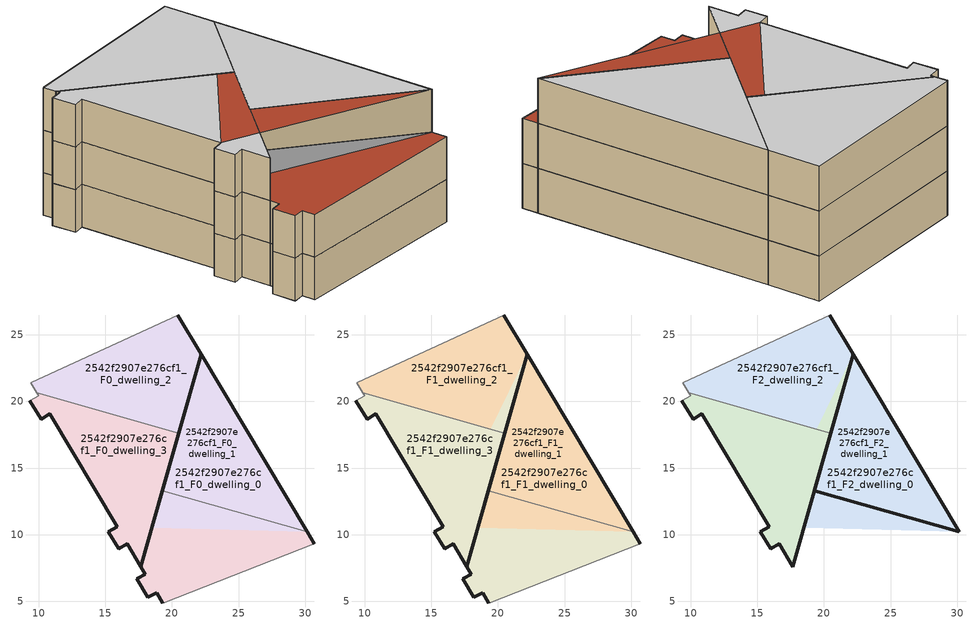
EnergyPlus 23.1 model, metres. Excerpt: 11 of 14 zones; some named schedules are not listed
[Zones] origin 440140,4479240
2542f2907e276cf1_F0_dwelling_0
 floor ground (EU_floor_Construction): 20.52,17.63 22.19,23.52 20.42,26.48 9.48,21.43 9.41,21.39 9.86,20.65 z0; 30.14,10.22 22.19,23.52 19.29,13.3 z0
 wall outside (EU_wall_Construction): 20.42,26.48 22.19,23.52 20.52,17.63 z0:3
 wall adiabatic (EU_wall_Construction): 9.86,20.65 9.41,21.39 9.48,21.43 20.42,26.48 z0:3
 wall to 2542f2907e276cf1_F0_dwelling_1 (EU_wall_Construction): 20.52,17.63 9.86,20.65 z0:3
2542f2907e276cf1_F0_dwelling_1
 floor ground (EU_floor_Construction): 30.14,10.22 22.19,23.52 19.29,13.3 z0; 18.5,10.53 20.52,17.63 9.86,20.65 10.01,20.42 9.33,20.04 10.2,18.66 10.82,19.07 15.89,10.6 z0; 30.14,10.22 19.29,13.3 18.5,10.53 z0; 30.67,9.33 30.14,10.22 18.5,10.53 17.67,7.61 18.01,7.04 17.42,6.72 17.35,6.68 18.17,5.31 18.84,5.65 19.31,4.88 z0; 17.67,7.61 18.5,10.53 15.89,10.6 15.22,10.21 15.99,8.95 16.65,9.33 z0
 wall outside (EU_wall_Construction): 20.52,17.63 17.67,7.61 16.65,9.33 15.99,8.95 15.22,10.21 15.89,10.6 10.82,19.07 10.2,18.66 9.33,20.04 z0:3
 wall adiabatic (EU_wall_Construction): 9.33,20.04 10.01,20.42 9.86,20.65 z0:3
 roof outside (EU_floor_Construction): 30.14,10.22 18.5,10.53 19.29,13.3 z3
2542f2907e276cf1_F0_dwelling_2
 floor ground (EU_floor_Construction): 20.52,17.63 22.19,23.52 20.42,26.48 9.48,21.43 9.41,21.39 9.86,20.65 z0; 30.14,10.22 22.19,23.52 19.29,13.3 z0; 18.5,10.53 20.52,17.63 9.86,20.65 10.01,20.42 9.33,20.04 10.2,18.66 10.82,19.07 15.88,10.6 z0; 30.14,10.22 19.29,13.3 18.5,10.53 z0; 17.67,7.61 18.5,10.53 15.89,10.6 15.22,10.21 15.99,8.95 16.65,9.33 z0
 wall outside (EU_wall_Construction): 19.29,13.3 22.19,23.52 30.14,10.22 z0:3
 wall to 2542f2907e276cf1_F0_dwelling_3 (EU_wall_Construction): 30.14,10.22 19.29,13.3 z0:3
 roof outside (EU_floor_Construction): 22.19,23.52 30.14,10.22 19.29,13.3 z3; 20.42,26.48 22.19,23.52 19.46,17.93 9.86,20.65 9.41,21.39 9.48,21.43 z3; 20.52,17.63 17.67,7.61 16.65,9.33 15.99,8.95 15.22,10.21 15.89,10.6 19.46,17.93 z3
2542f2907e276cf1_F0_dwelling_3
 floor ground (EU_floor_Construction): 17.67,7.61 20.52,17.63 9.86,20.65 10.01,20.42 9.33,20.04 10.2,18.66 10.82,19.07 15.88,10.6 15.22,10.21 15.99,8.95 16.65,9.33 z0; 30.67,9.33 30.14,10.22 19.29,13.3 17.67,7.61 18.01,7.04 17.42,6.72 17.35,6.68 18.17,5.31 18.84,5.65 19.31,4.88 z0
 wall outside (EU_wall_Construction): 30.14,10.22 30.67,9.33 / 19.31,4.88 18.84,5.65 18.17,5.31 17.35,6.68 17.42,6.72 18.01,7.04 17.67,7.61 19.29,13.3 z0:3
 wall adiabatic (EU_wall_Construction): 30.67,9.33 19.31,4.88 z0:3
2542f2907e276cf1_F1_dwelling_0
 floor outside (EU_floor_Construction): 20.52,17.63 22.19,23.52 20.42,26.48 9.48,21.43 9.41,21.39 9.86,20.65 z3
 floor to 2542f2907e276cf1_F0_dwelling_0 (EU_floor_Construction): 30.14,10.22 22.19,23.52 19.29,13.3 z3
 wall outside (EU_wall_Construction): 20.42,26.48 22.19,23.52 20.52,17.63 z3:6
 wall adiabatic (EU_wall_Construction): 9.86,20.65 9.41,21.39 9.48,21.43 20.42,26.48 z3:6
 wall to 2542f2907e276cf1_F1_dwelling_1 (EU_wall_Construction): 20.52,17.63 9.86,20.65 z3:6
2542f2907e276cf1_F1_dwelling_1
 floor outside (EU_floor_Construction): 30.14,10.22 19.29,13.3 18.5,10.53 z3
 floor to 2542f2907e276cf1_F0_dwelling_1 (EU_floor_Construction): 30.14,10.22 22.19,23.52 19.29,13.3 z3; 20.52,17.63 22.19,23.52 19.46,17.93 z3; 18.5,10.53 20.52,17.63 19.46,17.93 15.88,10.6 z3; 15.88,10.6 19.46,17.93 9.86,20.65 10.01,20.42 9.33,20.04 10.2,18.66 10.82,19.07 z3; 17.67,7.61 18.5,10.53 15.88,10.6 15.22,10.21 15.99,8.95 16.65,9.33 z3; 30.67,9.33 30.14,10.22 18.5,10.53 17.67,7.61 18.01,7.04 17.42,6.72 17.35,6.68 18.17,5.31 18.84,5.65 19.31,4.88 z3
 wall outside (EU_wall_Construction): 20.52,17.63 17.67,7.61 16.65,9.33 15.99,8.95 15.22,10.21 15.89,10.6 10.82,19.07 10.2,18.66 9.33,20.04 z3:6
 wall adiabatic (EU_wall_Construction): 9.33,20.04 10.01,20.42 9.86,20.65 z3:6
 roof outside (EU_floor_Construction): 30.14,10.22 18.5,10.53 19.29,13.3 z6; 30.14,10.22 30.67,9.33 19.31,4.88 18.84,5.65 18.17,5.31 17.35,6.68 17.42,6.72 18.01,7.04 17.67,7.61 18.5,10.53 z6
2542f2907e276cf1_F1_dwelling_2
 floor outside (EU_floor_Construction): 30.14,10.22 22.19,23.52 19.29,13.3 z3; 18.5,10.53 20.52,17.63 9.86,20.65 10.01,20.42 9.33,20.04 10.2,18.66 10.82,19.07 15.88,10.6 z3; 30.14,10.22 19.29,13.3 18.5,10.53 z3; 17.67,7.61 18.5,10.53 15.89,10.6 15.22,10.21 15.99,8.95 16.65,9.33 z3
 floor to 2542f2907e276cf1_F0_dwelling_0 (EU_floor_Construction): 20.52,17.63 22.19,23.52 20.42,26.48 9.48,21.43 9.41,21.39 9.86,20.65 z3
 wall outside (EU_wall_Construction): 19.29,13.3 22.19,23.52 30.14,10.22 z3:6
 wall to 2542f2907e276cf1_F1_dwelling_3 (EU_wall_Construction): 30.14,10.22 19.29,13.3 z3:6
 roof outside (EU_floor_Construction): 22.19,23.52 30.14,10.22 19.29,13.3 z6; 20.42,26.48 22.19,23.52 19.46,17.93 9.86,20.65 9.41,21.39 9.48,21.43 z6; 20.52,17.63 17.67,7.61 16.65,9.33 15.99,8.95 15.22,10.21 15.89,10.6 19.46,17.93 z6
2542f2907e276cf1_F1_dwelling_3
 floor to 2542f2907e276cf1_F0_dwelling_3 (EU_floor_Construction): 17.67,7.61 20.52,17.63 9.86,20.65 10.01,20.42 9.33,20.04 10.2,18.66 10.82,19.07 15.88,10.6 15.22,10.21 15.99,8.95 16.65,9.33 z3; 30.67,9.33 30.14,10.22 19.29,13.3 17.67,7.61 18.01,7.04 17.42,6.72 17.35,6.68 18.17,5.31 18.84,5.65 19.31,4.88 z3
 wall outside (EU_wall_Construction): 30.14,10.22 30.67,9.33 / 19.31,4.88 18.84,5.65 18.17,5.31 17.35,6.68 17.42,6.72 18.01,7.04 17.67,7.61 19.29,13.3 z3:6
 wall adiabatic (EU_wall_Construction): 30.67,9.33 19.31,4.88 z3:6
 roof outside (EU_roof_Construction): 20.52,17.63 17.67,7.61 16.65,9.33 15.99,8.95 15.22,10.21 15.88,10.6 10.82,19.07 10.2,18.66 9.33,20.04 10.01,20.42 9.86,20.65 z6; 30.14,10.22 30.67,9.33 19.31,4.88 18.84,5.65 18.17,5.31 17.35,6.68 17.42,6.72 18.01,7.04 17.67,7.61 19.29,13.3 z6
2542f2907e276cf1_F2_dwelling_0
 floor outside (EU_floor_Construction): 20.52,17.63 22.19,23.52 20.42,26.48 9.48,21.43 9.41,21.39 9.86,20.65 z6
 floor to 2542f2907e276cf1_F1_dwelling_0 (EU_floor_Construction): 30.14,10.22 22.19,23.52 19.29,13.3 z6
 wall outside (EU_wall_Construction): 20.42,26.48 22.19,23.52 20.52,17.63 z6:9
 wall adiabatic (EU_wall_Construction): 9.86,20.65 9.41,21.39 9.48,21.43 20.42,26.48 z6:9
 wall to 2542f2907e276cf1_F2_dwelling_1 (EU_wall_Construction): 20.52,17.63 9.86,20.65 z6:9
 ceiling to 2542f2907e276cf1_F3_dwelling_0 (EU_floor_Construction): 22.19,23.52 30.14,10.22 19.29,13.3 z9
 ceiling to 2542f2907e276cf1_F3_dwelling_2 (EU_floor_Construction): 20.42,26.48 22.19,23.52 20.52,17.63 9.86,20.65 9.41,21.39 9.48,21.43 z9
2542f2907e276cf1_F2_dwelling_1
 floor outside (EU_floor_Construction): 30.14,10.22 19.29,13.3 18.5,10.53 z6
 floor to 2542f2907e276cf1_F1_dwelling_1 (EU_floor_Construction): 30.14,10.22 22.19,23.52 19.29,13.3 z6; 20.52,17.63 22.19,23.52 19.46,17.93 z6; 18.5,10.53 20.52,17.63 19.46,17.93 15.88,10.6 z6; 15.88,10.6 19.46,17.93 9.86,20.65 10.01,20.42 9.33,20.04 10.2,18.66 10.82,19.07 z6; 17.67,7.61 18.5,10.53 15.88,10.6 15.22,10.21 15.99,8.95 16.65,9.33 z6
 wall outside (EU_wall_Construction): 20.52,17.63 17.67,7.61 16.65,9.33 15.99,8.95 15.22,10.21 15.89,10.6 10.82,19.07 10.2,18.66 9.33,20.04 z6:9
 wall adiabatic (EU_wall_Construction): 9.33,20.04 10.01,20.42 9.86,20.65 z6:9
 ceiling to 2542f2907e276cf1_F3_dwelling_1 (EU_floor_Construction): 18.5,10.53 17.67,7.61 16.65,9.33 15.99,8.95 15.22,10.21 15.88,10.6 z9; 19.46,17.93 15.88,10.6 10.82,19.07 10.2,18.66 9.33,20.04 10.01,20.42 9.86,20.65 z9; 22.19,23.52 20.52,17.63 19.46,17.93 z9; 22.19,23.52 30.14,10.22 19.29,13.3 z9
 roof outside (EU_floor_Construction): 20.52,17.63 18.5,10.53 15.88,10.6 19.46,17.93 z9; 30.14,10.22 18.5,10.53 19.29,13.3 z9
2542f2907e276cf1_F2_dwelling_2
 floor outside (EU_floor_Construction): 30.14,10.22 22.19,23.52 19.29,13.3 z6; 18.5,10.53 20.52,17.63 9.86,20.65 10.01,20.42 9.33,20.04 10.2,18.66 10.82,19.07 15.88,10.6 z6; 30.14,10.22 19.29,13.3 18.5,10.53 z6; 17.67,7.61 18.5,10.53 15.89,10.6 15.22,10.21 15.99,8.95 16.65,9.33 z6
 floor to 2542f2907e276cf1_F1_dwelling_0 (EU_floor_Construction): 20.52,17.63 22.19,23.52 20.42,26.48 9.48,21.43 9.41,21.39 9.86,20.65 z6
 wall outside (EU_wall_Construction): 30.14,10.22 19.29,13.3 22.19,23.52 30.14,10.22 z6:9
 ceiling to 2542f2907e276cf1_F3_dwelling_1 (EU_floor_Construction): 22.19,23.52 20.52,17.63 19.46,17.93 z9; 19.46,17.93 15.88,10.6 10.82,19.07 10.2,18.66 9.33,20.04 10.01,20.42 9.86,20.65 z9
 roof outside (EU_floor_Construction): 22.19,23.52 30.14,10.22 19.29,13.3 z9; 20.42,26.48 22.19,23.52 19.46,17.93 9.86,20.65 9.41,21.39 9.48,21.43 z9; 20.52,17.63 17.67,7.61 16.65,9.33 15.99,8.95 15.22,10.21 15.89,10.6 19.46,17.93 z9
[Building]
EU S2 Campaign: North Axis=0; Terrain=City; Solar Distribution=FullExterior
[Site:Location]
Madrid: Latitude=40.5; Longitude=-3.5; Time Zone=1; Elevation=609
[SizingPeriod:WeatherFileDays]
AnnualSizingPeriod: Begin Month=1; Begin Day of Month=1; End Month=12; End Day of Month=31; Day of Week for Start Day=Monday; Use Weather File Daylight Saving Period=No; Use Weather File Rain and Snow Indicators=No
[MATERIAL]
EU_InternalMass_Material: Roughness=MediumRough; Thickness=0.1; Conductivity=1; Density=1800; Specific Heat=900; Thermal Absorptance=0.9; Solar Absorptance=0.7; Visible Absorptance=0.7
[MATERIAL:NOMASS] Roughness=MediumRough; Thermal Absorptance=0.9; Solar Absorptance=0.7; Visible Absorptance=0.7
Name | Thermal Resistance
EU_wall_NoMass | 1.60022
EU_roof_NoMass | 1.57597
EU_floor_NoMass | 0.470652
[CONSTRUCTION]
EU_wall_Construction: EU_wall_NoMass
EU_roof_Construction: EU_roof_NoMass
EU_floor_Construction: EU_floor_NoMass
EU_InternalMass_Construction: EU_InternalMass_Material
[ZONE] Type=1; Multiplier=1; Ceiling Height=autocalculate; Floor Area=autocalculate; Part of Total Floor Area=Yes
Name | Volume
2542f2907e276cf1_F0_dwelling_0; 2542f2907e276cf1_F1_dwelling_0; 2542f2907e276cf1_F2_dwelling_0 | 359.731
2542f2907e276cf1_F0_dwelling_1 | 539.582
2542f2907e276cf1_F1_dwelling_1 | 549.669
2542f2907e276cf1_F2_dwelling_1 | 418.487
2542f2907e276cf1_F0_dwelling_2; 2542f2907e276cf1_F1_dwelling_2; 2542f2907e276cf1_F2_dwelling_2 | 588.268
2542f2907e276cf1_F0_dwelling_3; 2542f2907e276cf1_F1_dwelling_3 | 359.729
[INTERNALMASS] Construction=EU_InternalMass_Construction
Name | Zone or ZoneList | Surface Area
2542f2907e276cf1_F0_dwelling_0_EU_InternalMass | 2542f2907e276cf1_F0_dwelling_0 | 59.9551
2542f2907e276cf1_F0_dwelling_1_EU_InternalMass | 2542f2907e276cf1_F0_dwelling_1 | 59.959
2542f2907e276cf1_F0_dwelling_2_EU_InternalMass | 2542f2907e276cf1_F0_dwelling_2 | 59.9543
2542f2907e276cf1_F0_dwelling_3_EU_InternalMass | 2542f2907e276cf1_F0_dwelling_3 | 59.9548
2542f2907e276cf1_F1_dwelling_0_EU_InternalMass | 2542f2907e276cf1_F1_dwelling_0 | 59.9551
2542f2907e276cf1_F1_dwelling_1_EU_InternalMass | 2542f2907e276cf1_F1_dwelling_1 | 59.959
2542f2907e276cf1_F1_dwelling_2_EU_InternalMass | 2542f2907e276cf1_F1_dwelling_2 | 59.9543
2542f2907e276cf1_F1_dwelling_3_EU_InternalMass | 2542f2907e276cf1_F1_dwelling_3 | 59.9548
2542f2907e276cf1_F2_dwelling_0_EU_InternalMass | 2542f2907e276cf1_F2_dwelling_0 | 79.9411
2542f2907e276cf1_F2_dwelling_1_EU_InternalMass | 2542f2907e276cf1_F2_dwelling_1 | 79.9417
2542f2907e276cf1_F2_dwelling_2_EU_InternalMass | 2542f2907e276cf1_F2_dwelling_2 | 79.9399
[OTHEREQUIPMENT] Fuel Type=Electricity; Design Level Calculation Method=Watts/Area; Power per Zone Floor Area=1; Fraction Latent=0; Fraction Radiant=0; Fraction Lost=0; Carbon Dioxide Generation Rate=0; EndUse Subcategory=EU_Step8_InternalGains
Name | Zone or ZoneList or Space or SpaceList | Schedule
EU_Step8_InternalGain_2542f2907e276cf1_F0_dwelling_0_f000 | 2542f2907e276cf1_F0_dwelling_0 | EU_Step8_GainSchedule_2542f2907e276cf1_F0_dwelling_0_f000
EU_Step8_InternalGain_2542f2907e276cf1_F0_dwelling_1_f000 | 2542f2907e276cf1_F0_dwelling_1 | EU_Step8_GainSchedule_2542f2907e276cf1_F0_dwelling_1_f000
EU_Step8_InternalGain_2542f2907e276cf1_F0_dwelling_2_f000 | 2542f2907e276cf1_F0_dwelling_2 | EU_Step8_GainSchedule_2542f2907e276cf1_F0_dwelling_2_f000
EU_Step8_InternalGain_2542f2907e276cf1_F0_dwelling_3_f000 | 2542f2907e276cf1_F0_dwelling_3 | EU_Step8_GainSchedule_2542f2907e276cf1_F0_dwelling_3_f000
EU_Step8_InternalGain_2542f2907e276cf1_F1_dwelling_0_f000 | 2542f2907e276cf1_F1_dwelling_0 | EU_Step8_GainSchedule_2542f2907e276cf1_F1_dwelling_0_f000
EU_Step8_InternalGain_2542f2907e276cf1_F1_dwelling_1_f000 | 2542f2907e276cf1_F1_dwelling_1 | EU_Step8_GainSchedule_2542f2907e276cf1_F1_dwelling_1_f000
EU_Step8_InternalGain_2542f2907e276cf1_F1_dwelling_2_f000 | 2542f2907e276cf1_F1_dwelling_2 | EU_Step8_GainSchedule_2542f2907e276cf1_F1_dwelling_2_f000
EU_Step8_InternalGain_2542f2907e276cf1_F1_dwelling_3_f000 | 2542f2907e276cf1_F1_dwelling_3 | EU_Step8_GainSchedule_2542f2907e276cf1_F1_dwelling_3_f000
EU_Step8_InternalGain_2542f2907e276cf1_F2_dwelling_0_f000 | 2542f2907e276cf1_F2_dwelling_0 | EU_Step8_GainSchedule_2542f2907e276cf1_F2_dwelling_0_f000
EU_Step8_InternalGain_2542f2907e276cf1_F2_dwelling_1_f000 | 2542f2907e276cf1_F2_dwelling_1 | EU_Step8_GainSchedule_2542f2907e276cf1_F2_dwelling_1_f000
EU_Step8_InternalGain_2542f2907e276cf1_F2_dwelling_2_f000 | 2542f2907e276cf1_F2_dwelling_2 | EU_Step8_GainSchedule_2542f2907e276cf1_F2_dwelling_2_f000
[ZONEVENTILATION:DESIGNFLOWRATE] Schedule=EU_AlwaysOn; Design Flow Rate Calculation Method=AirChanges/Hour; Air Changes per Hour=0.480704; Ventilation Type=Natural; Fan Pressure Rise=0; Fan Total Efficiency=1; Constant Term Coefficient=1; Temperature Term Coefficient=0; Velocity Term Coefficient=0; Velocity Squared Term Coefficient=0; Minimum Indoor Temperature=-100; Maximum Indoor Temperature=100; Delta Temperature=-100; Minimum Outdoor Temperature=-100; Maximum Outdoor Temperature=100; Maximum Wind Speed=40
Name | Zone or ZoneList or Space or SpaceList
EU_ConstantAir_2542f2907e276cf1_F0_dwelling_0 | 2542f2907e276cf1_F0_dwelling_0
EU_ConstantAir_2542f2907e276cf1_F0_dwelling_1 | 2542f2907e276cf1_F0_dwelling_1
EU_ConstantAir_2542f2907e276cf1_F0_dwelling_2 | 2542f2907e276cf1_F0_dwelling_2
EU_ConstantAir_2542f2907e276cf1_F0_dwelling_3 | 2542f2907e276cf1_F0_dwelling_3
EU_ConstantAir_2542f2907e276cf1_F1_dwelling_0 | 2542f2907e276cf1_F1_dwelling_0
EU_ConstantAir_2542f2907e276cf1_F1_dwelling_1 | 2542f2907e276cf1_F1_dwelling_1
EU_ConstantAir_2542f2907e276cf1_F1_dwelling_2 | 2542f2907e276cf1_F1_dwelling_2
EU_ConstantAir_2542f2907e276cf1_F1_dwelling_3 | 2542f2907e276cf1_F1_dwelling_3
EU_ConstantAir_2542f2907e276cf1_F2_dwelling_0 | 2542f2907e276cf1_F2_dwelling_0
EU_ConstantAir_2542f2907e276cf1_F2_dwelling_1 | 2542f2907e276cf1_F2_dwelling_1
EU_ConstantAir_2542f2907e276cf1_F2_dwelling_2 | 2542f2907e276cf1_F2_dwelling_2
[HVACTEMPLATE:THERMOSTAT] Constant Heating Setpoint=20; Constant Cooling Setpoint=50
EU_HeatOnly_2542f2907e276cf1_F0_dwelling_0; EU_HeatOnly_2542f2907e276cf1_F0_dwelling_1; EU_HeatOnly_2542f2907e276cf1_F0_dwelling_2; EU_HeatOnly_2542f2907e276cf1_F0_dwelling_3; EU_HeatOnly_2542f2907e276cf1_F1_dwelling_0; EU_HeatOnly_2542f2907e276cf1_F1_dwelling_1; EU_HeatOnly_2542f2907e276cf1_F1_dwelling_2; EU_HeatOnly_2542f2907e276cf1_F1_dwelling_3; EU_HeatOnly_2542f2907e276cf1_F2_dwelling_0; EU_HeatOnly_2542f2907e276cf1_F2_dwelling_1; EU_HeatOnly_2542f2907e276cf1_F2_dwelling_2; EU_HeatOnly_2542f2907e276cf1_F3_dwelling_0; EU_HeatOnly_2542f2907e276cf1_F3_dwelling_1; EU_HeatOnly_2542f2907e276cf1_F3_dwelling_2
[HVACTEMPLATE:ZONE:IDEALLOADSAIRSYSTEM] System Availability Schedule=EU_AlwaysOn; Maximum Heating Supply Air Temperature=50; Minimum Cooling Supply Air Temperature=13; Maximum Heating Supply Air Humidity Ratio=0.0156; Minimum Cooling Supply Air Humidity Ratio=0.0077; Heating Limit=NoLimit; Cooling Limit=NoLimit; Heating Availability Schedule=EU_AlwaysOn; Cooling Availability Schedule=EU_CoolingOff; Dehumidification Control Type=ConstantSensibleHeatRatio; Cooling Sensible Heat Ratio=0.7; Dehumidification Setpoint=60; Humidification Control Type=None; Humidification Setpoint=30; Outdoor Air Method=None; Outdoor Air Flow Rate per Person=0.00944; Outdoor Air Flow Rate per Zone Floor Area=0; Outdoor Air Flow Rate per Zone=0; Demand Controlled Ventilation Type=None; Outdoor Air Economizer Type=NoEconomizer; Heat Recovery Type=None; Sensible Heat Recovery Effectiveness=0.7; Latent Heat Recovery Effectiveness=0.65
Name | Template Thermostat
2542f2907e276cf1_F0_dwelling_0 | EU_HeatOnly_2542f2907e276cf1_F0_dwelling_0
2542f2907e276cf1_F0_dwelling_1 | EU_HeatOnly_2542f2907e276cf1_F0_dwelling_1
2542f2907e276cf1_F0_dwelling_2 | EU_HeatOnly_2542f2907e276cf1_F0_dwelling_2
2542f2907e276cf1_F0_dwelling_3 | EU_HeatOnly_2542f2907e276cf1_F0_dwelling_3
2542f2907e276cf1_F1_dwelling_0 | EU_HeatOnly_2542f2907e276cf1_F1_dwelling_0
2542f2907e276cf1_F1_dwelling_1 | EU_HeatOnly_2542f2907e276cf1_F1_dwelling_1
2542f2907e276cf1_F1_dwelling_2 | EU_HeatOnly_2542f2907e276cf1_F1_dwelling_2
2542f2907e276cf1_F1_dwelling_3 | EU_HeatOnly_2542f2907e276cf1_F1_dwelling_3
2542f2907e276cf1_F2_dwelling_0 | EU_HeatOnly_2542f2907e276cf1_F2_dwelling_0
2542f2907e276cf1_F2_dwelling_1 | EU_HeatOnly_2542f2907e276cf1_F2_dwelling_1
2542f2907e276cf1_F2_dwelling_2 | EU_HeatOnly_2542f2907e276cf1_F2_dwelling_2
[SIZING:ZONE] Zone Cooling Design Supply Air Temperature Input Method=SupplyAirTemperature; Zone Cooling Design Supply Air Temperature=13; Zone Heating Design Supply Air Temperature Input Method=SupplyAirTemperature; Zone Heating Design Supply Air Temperature=50; Zone Cooling Design Supply Air Humidity Ratio=0.008; Zone Heating Design Supply Air Humidity Ratio=0.008; Cooling Design Air Flow Method=DesignDay; Cooling Design Air Flow Rate=0; Cooling Minimum Air Flow per Zone Floor Area=0.000762; Cooling Minimum Air Flow=0; Cooling Minimum Air Flow Fraction=0.2; Heating Design Air Flow Method=DesignDay; Heating Design Air Flow Rate=0; Heating Maximum Air Flow per Zone Floor Area=0.002032; Heating Maximum Air Flow=0.141576; Heating Maximum Air Flow Fraction=0.3; Account for Dedicated Outdoor Air System=No; Dedicated Outdoor Air System Control Strategy=NeutralSupplyAir; Dedicated Outdoor Air Low Setpoint Temperature for Design=autosize; Dedicated Outdoor Air High Setpoint Temperature for Design=autosize; Zone Load Sizing Method=Sensible Load Only No Latent Load; Zone Latent Cooling Design Supply Air Humidity Ratio Input Method=HumidityRatioDifference; Zone Cooling Design Supply Air Humidity Ratio Difference=0.005; Zone Latent Heating Design Supply Air Humidity Ratio Input Method=HumidityRatioDifference; Zone Humidification Design Supply Air Humidity Ratio Difference=0.005
2542f2907e276cf1_F0_dwelling_0; 2542f2907e276cf1_F0_dwelling_1; 2542f2907e276cf1_F0_dwelling_2; 2542f2907e276cf1_F0_dwelling_3; 2542f2907e276cf1_F1_dwelling_0; 2542f2907e276cf1_F1_dwelling_1; 2542f2907e276cf1_F1_dwelling_2; 2542f2907e276cf1_F1_dwelling_3; 2542f2907e276cf1_F2_dwelling_0; 2542f2907e276cf1_F2_dwelling_1; 2542f2907e276cf1_F2_dwelling_2
[SCHEDULE:FILE] Column Number=1; Rows to Skip at Top=0; Number of Hours of Data=8760; Column Separator=Comma; Interpolate to Timestep=No; Minutes per Item=60; Adjust Schedule for Daylight Savings=Yes
Name | File
EU_Step8_GainSchedule_2542f2907e276cf1_F0_dwelling_0_f000 | ../../schedules/2542f2907e276cf1/2542f2907e276cf1_F0_dwelling_0_f000_gain.csv
EU_Step8_GainSchedule_2542f2907e276cf1_F0_dwelling_1_f000 | ../../schedules/2542f2907e276cf1/2542f2907e276cf1_F0_dwelling_1_f000_gain.csv
EU_Step8_GainSchedule_2542f2907e276cf1_F0_dwelling_2_f000 | ../../schedules/2542f2907e276cf1/2542f2907e276cf1_F0_dwelling_2_f000_gain.csv
EU_Step8_GainSchedule_2542f2907e276cf1_F0_dwelling_3_f000 | ../../schedules/2542f2907e276cf1/2542f2907e276cf1_F0_dwelling_3_f000_gain.csv
EU_Step8_GainSchedule_2542f2907e276cf1_F1_dwelling_0_f000 | ../../schedules/2542f2907e276cf1/2542f2907e276cf1_F1_dwelling_0_f000_gain.csv
EU_Step8_GainSchedule_2542f2907e276cf1_F1_dwelling_1_f000 | ../../schedules/2542f2907e276cf1/2542f2907e276cf1_F1_dwelling_1_f000_gain.csv
EU_Step8_GainSchedule_2542f2907e276cf1_F1_dwelling_2_f000 | ../../schedules/2542f2907e276cf1/2542f2907e276cf1_F1_dwelling_2_f000_gain.csv
